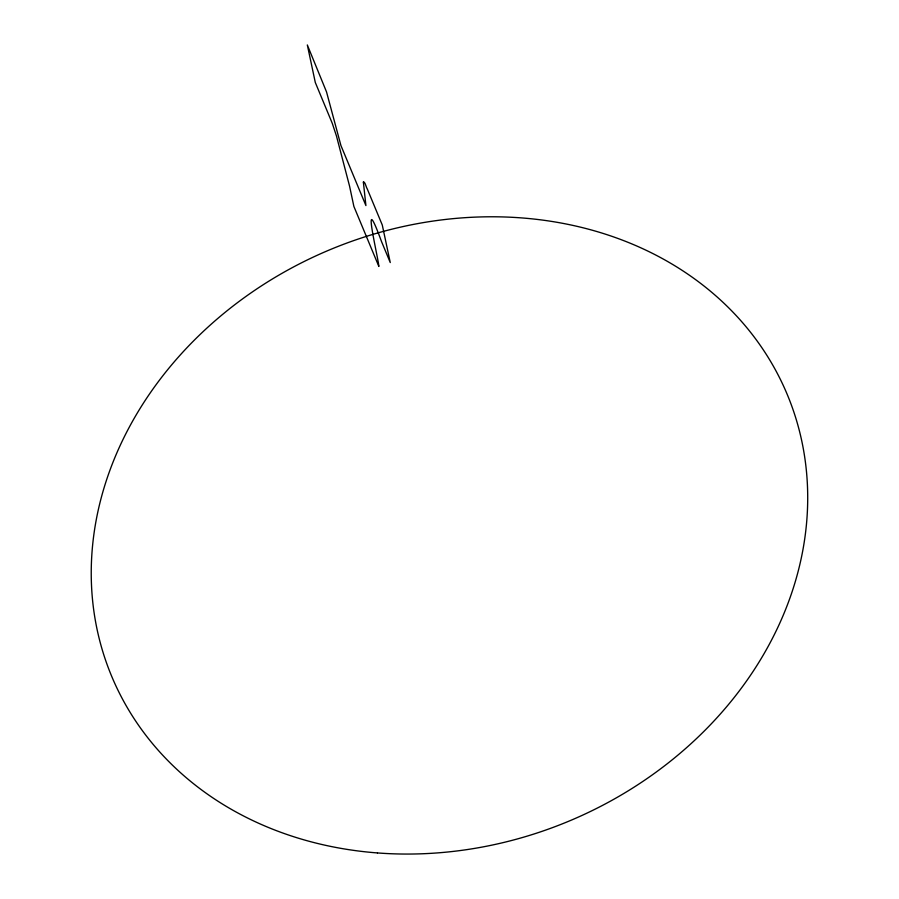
<?xml version="1.0" encoding="UTF-8"?>
<svg xmlns="http://www.w3.org/2000/svg" width="899" height="899" viewBox="0 0 899 899"><rect width="100%" height="100%" fill="white"/><g stroke="black" fill="none" stroke-linecap="round" stroke-linejoin="round"><path stroke-width="1.35" d="M363.365 182.07L365.915 205.579L340.935 145.559L326.528 91.923L307.323 44.95L315.302 82.494L332.27 123.32L336.451 135.963L349.565 186.149L353.88 206.433L378.861 266.452C378.333 258.058 360.218 183.463 381.513 241.539L390.256 262.553L382.277 225.008L367.286 188.992C366.185 187.621 364.915 180.834 363.365 182.07M377.456 852.937A366.005 309.706 -22.6 0 0 789.389 399.774A366.005 309.706 -22.6 0 0 181.564 353.532A366.005 309.706 -22.6 0 0 377.456 852.937"/></g></svg>
